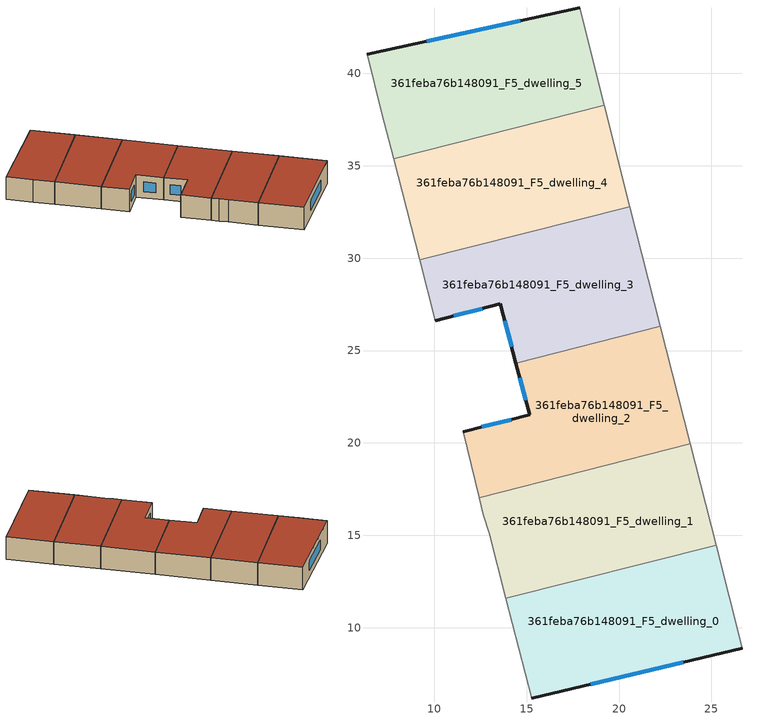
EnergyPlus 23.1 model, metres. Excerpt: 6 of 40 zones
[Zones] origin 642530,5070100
361feba76b148091_F5_dwelling_0
 floor to 361feba76b148091_F4_dwelling_0 (EU_floor_Construction): 25.25,14.48 26.68,8.9 15.27,6.2 13.88,11.59 z15
 wall outside (EU_wall_Construction): 15.27,6.2 26.68,8.9 z15:18
 wall to 361feba76b148091_F5_dwelling_1 (EU_wall_Construction): 25.25,14.48 13.88,11.59 z15:18
 wall adiabatic (EU_wall_Construction): 26.68,8.9 25.25,14.48 / 13.88,11.59 15.27,6.2 z15:18
 window (EU_Window_Construction): 18.46,6.96 23.48,8.15 z15.84:17.16
 roof outside (EU_roof_Construction): 26.68,8.9 25.25,14.48 13.88,11.59 15.27,6.2 z18
361feba76b148091_F5_dwelling_1
 floor to 361feba76b148091_F4_dwelling_1 (EU_floor_Construction): 23.86,19.95 25.25,14.48 13.88,11.59 12.97,15.11 12.67,16.11 12.44,17.05 z15
 wall adiabatic (EU_wall_Construction): 12.44,17.05 12.67,16.11 12.97,15.11 13.88,11.59 / 25.25,14.48 23.86,19.95 z15:18
 wall to 361feba76b148091_F5_dwelling_2 (EU_wall_Construction): 23.86,19.95 12.44,17.05 z15:18
 roof outside (EU_roof_Construction): 25.25,14.48 23.86,19.95 12.44,17.05 12.67,16.11 12.97,15.11 13.88,11.59 z18
361feba76b148091_F5_dwelling_2
 floor to 361feba76b148091_F4_dwelling_2 (EU_floor_Construction): 22.23,26.3 23.86,19.95 12.44,17.05 11.57,20.62 15.17,21.51 14.43,24.32 z15
 wall outside (EU_wall_Construction): 14.43,24.32 15.17,21.51 11.57,20.62 z15:18
 wall to 361feba76b148091_F5_dwelling_3 (EU_wall_Construction): 22.23,26.3 14.43,24.32 z15:18
 wall adiabatic (EU_wall_Construction): 23.86,19.95 22.23,26.3 / 11.57,20.62 12.44,17.05 z15:18
 window (EU_Window_Construction): 14.16,21.26 12.58,20.87 / 14.63,23.53 14.96,22.3 z15.84:17.16
 roof outside (EU_roof_Construction): 23.86,19.95 22.23,26.3 14.43,24.32 15.17,21.51 11.57,20.62 12.44,17.05 z18
361feba76b148091_F5_dwelling_3
 floor to 361feba76b148091_F4_dwelling_3 (EU_floor_Construction): 20.59,32.79 22.23,26.3 14.43,24.32 13.57,27.52 10.07,26.62 9.22,29.9 z15
 wall outside (EU_wall_Construction): 10.07,26.62 13.57,27.52 14.43,24.32 z15:18
 wall adiabatic (EU_wall_Construction): 9.22,29.9 10.07,26.62 / 22.23,26.3 20.59,32.79 z15:18
 wall to 361feba76b148091_F5_dwelling_4 (EU_wall_Construction): 20.59,32.79 9.22,29.9 z15:18
 window (EU_Window_Construction): 13.81,26.62 14.19,25.22 / 11.05,26.87 12.59,27.27 z15.84:17.16
 roof outside (EU_roof_Construction): 22.23,26.3 20.59,32.79 9.22,29.9 10.07,26.62 13.57,27.52 14.43,24.32 z18
361feba76b148091_F5_dwelling_4
 floor to 361feba76b148091_F4_dwelling_4 (EU_floor_Construction): 19.21,38.26 20.59,32.79 9.22,29.9 7.81,35.37 z15
 wall to 361feba76b148091_F5_dwelling_5 (EU_wall_Construction): 19.21,38.26 7.81,35.37 z15:18
 wall adiabatic (EU_wall_Construction): 20.59,32.79 19.21,38.26 / 7.81,35.37 9.22,29.9 z15:18
 roof outside (EU_roof_Construction): 20.59,32.79 19.21,38.26 7.81,35.37 9.22,29.9 z18
361feba76b148091_F5_dwelling_5
 floor to 361feba76b148091_F4_dwelling_5 (EU_floor_Construction): 17.88,43.53 19.21,38.26 7.81,35.37 7.17,37.83 6.37,41.03 z15
 wall outside (EU_wall_Construction): 17.88,43.53 6.37,41.03 z15:18
 wall adiabatic (EU_wall_Construction): 6.37,41.03 7.17,37.83 7.81,35.37 / 19.21,38.26 17.88,43.53 z15:18
 window (EU_Window_Construction): 14.66,42.83 9.6,41.73 z15.84:17.16
 roof outside (EU_roof_Construction): 19.21,38.26 17.88,43.53 6.37,41.03 7.17,37.83 7.81,35.37 z18
[Building]
EU S2 Campaign: North Axis=0; Terrain=City; Solar Distribution=FullExterior
[Site:Location]
Lyon-Bron: Latitude=45.75; Longitude=5; Time Zone=1; Elevation=198
[SizingPeriod:WeatherFileDays]
AnnualSizingPeriod: Begin Month=1; Begin Day of Month=1; End Month=12; End Day of Month=31; Day of Week for Start Day=Monday; Use Weather File Daylight Saving Period=No; Use Weather File Rain and Snow Indicators=No
[MATERIAL]
EU_InternalMass_Material: Roughness=MediumRough; Thickness=0.1; Conductivity=1; Density=1800; Specific Heat=900; Thermal Absorptance=0.9; Solar Absorptance=0.7; Visible Absorptance=0.7
[MATERIAL:NOMASS] Roughness=MediumRough; Thermal Absorptance=0.9; Solar Absorptance=0.7; Visible Absorptance=0.7
Name | Thermal Resistance
EU_wall_NoMass | 0.776494
EU_roof_NoMass | 0.486893
EU_floor_NoMass | 0.421597
[WINDOWMATERIAL:SIMPLEGLAZINGSYSTEM]
EU_Window_SimpleGlazing: UFactor=4.24961; Solar Heat Gain Coefficient=0.83; Visible Transmittance=0.83
[CONSTRUCTION]
EU_wall_Construction: EU_wall_NoMass
EU_roof_Construction: EU_roof_NoMass
EU_floor_Construction: EU_floor_NoMass
EU_Window_Construction: EU_Window_SimpleGlazing
EU_InternalMass_Construction: EU_InternalMass_Material
[ZONE] Type=1; Multiplier=1; Ceiling Height=autocalculate; Floor Area=autocalculate; Part of Total Floor Area=Yes
Name | Volume
361feba76b148091_F5_dwelling_0 | 199.097
361feba76b148091_F5_dwelling_1 | 199.083
361feba76b148091_F5_dwelling_2 | 199.088
361feba76b148091_F5_dwelling_3 | 199.091
361feba76b148091_F5_dwelling_4 | 199.084
361feba76b148091_F5_dwelling_5 | 199.098
[INTERNALMASS] Construction=EU_InternalMass_Construction
Name | Zone or ZoneList | Surface Area
361feba76b148091_F5_dwelling_0_EU_InternalMass | 361feba76b148091_F5_dwelling_0 | 66.3657
361feba76b148091_F5_dwelling_1_EU_InternalMass | 361feba76b148091_F5_dwelling_1 | 66.3604
361feba76b148091_F5_dwelling_2_EU_InternalMass | 361feba76b148091_F5_dwelling_2 | 66.3627
361feba76b148091_F5_dwelling_3_EU_InternalMass | 361feba76b148091_F5_dwelling_3 | 66.363
361feba76b148091_F5_dwelling_4_EU_InternalMass | 361feba76b148091_F5_dwelling_4 | 66.3612
361feba76b148091_F5_dwelling_5_EU_InternalMass | 361feba76b148091_F5_dwelling_5 | 66.3661
[OTHEREQUIPMENT] Fuel Type=Electricity; Design Level Calculation Method=Watts/Area; Power per Zone Floor Area=1; Fraction Latent=0; Fraction Radiant=0; Fraction Lost=0; Carbon Dioxide Generation Rate=0; EndUse Subcategory=EU_Step8_InternalGains
Name | Zone or ZoneList or Space or SpaceList | Schedule
EU_Step8_InternalGain_361feba76b148091_F5_dwelling_0_f000 | 361feba76b148091_F5_dwelling_0 | EU_Step8_GainSchedule_361feba76b148091_F5_dwelling_0_f000
EU_Step8_InternalGain_361feba76b148091_F5_dwelling_1_f000 | 361feba76b148091_F5_dwelling_1 | EU_Step8_GainSchedule_361feba76b148091_F5_dwelling_1_f000
EU_Step8_InternalGain_361feba76b148091_F5_dwelling_2_f000 | 361feba76b148091_F5_dwelling_2 | EU_Step8_GainSchedule_361feba76b148091_F5_dwelling_2_f000
EU_Step8_InternalGain_361feba76b148091_F5_dwelling_3_f000 | 361feba76b148091_F5_dwelling_3 | EU_Step8_GainSchedule_361feba76b148091_F5_dwelling_3_f000
EU_Step8_InternalGain_361feba76b148091_F5_dwelling_4_f000 | 361feba76b148091_F5_dwelling_4 | EU_Step8_GainSchedule_361feba76b148091_F5_dwelling_4_f000
EU_Step8_InternalGain_361feba76b148091_F5_dwelling_5_f000 | 361feba76b148091_F5_dwelling_5 | EU_Step8_GainSchedule_361feba76b148091_F5_dwelling_5_f000
[ZONEVENTILATION:DESIGNFLOWRATE] Schedule=EU_AlwaysOn; Design Flow Rate Calculation Method=AirChanges/Hour; Air Changes per Hour=0.693814; Ventilation Type=Natural; Fan Pressure Rise=0; Fan Total Efficiency=1; Constant Term Coefficient=1; Temperature Term Coefficient=0; Velocity Term Coefficient=0; Velocity Squared Term Coefficient=0; Minimum Indoor Temperature=-100; Maximum Indoor Temperature=100; Delta Temperature=-100; Minimum Outdoor Temperature=-100; Maximum Outdoor Temperature=100; Maximum Wind Speed=40
Name | Zone or ZoneList or Space or SpaceList
EU_ConstantAir_361feba76b148091_F5_dwelling_0 | 361feba76b148091_F5_dwelling_0
EU_ConstantAir_361feba76b148091_F5_dwelling_1 | 361feba76b148091_F5_dwelling_1
EU_ConstantAir_361feba76b148091_F5_dwelling_2 | 361feba76b148091_F5_dwelling_2
EU_ConstantAir_361feba76b148091_F5_dwelling_3 | 361feba76b148091_F5_dwelling_3
EU_ConstantAir_361feba76b148091_F5_dwelling_4 | 361feba76b148091_F5_dwelling_4
EU_ConstantAir_361feba76b148091_F5_dwelling_5 | 361feba76b148091_F5_dwelling_5
[HVACTEMPLATE:THERMOSTAT] Constant Heating Setpoint=20; Constant Cooling Setpoint=50
EU_HeatOnly_361feba76b148091_F2_dwelling_2; EU_HeatOnly_361feba76b148091_F2_dwelling_3; EU_HeatOnly_361feba76b148091_F2_dwelling_4; EU_HeatOnly_361feba76b148091_F2_dwelling_5; EU_HeatOnly_361feba76b148091_F2_dwelling_6; EU_HeatOnly_361feba76b148091_F3_dwelling_0; EU_HeatOnly_361feba76b148091_F3_dwelling_1; EU_HeatOnly_361feba76b148091_F3_dwelling_2; EU_HeatOnly_361feba76b148091_F3_dwelling_3; EU_HeatOnly_361feba76b148091_F3_dwelling_4; EU_HeatOnly_361feba76b148091_F3_dwelling_5; EU_HeatOnly_361feba76b148091_F3_dwelling_6; EU_HeatOnly_361feba76b148091_F4_dwelling_0; EU_HeatOnly_361feba76b148091_F4_dwelling_1; EU_HeatOnly_361feba76b148091_F4_dwelling_2; EU_HeatOnly_361feba76b148091_F4_dwelling_3; EU_HeatOnly_361feba76b148091_F4_dwelling_4; EU_HeatOnly_361feba76b148091_F4_dwelling_5; EU_HeatOnly_361feba76b148091_F5_dwelling_0; EU_HeatOnly_361feba76b148091_F5_dwelling_1; EU_HeatOnly_361feba76b148091_F5_dwelling_2; EU_HeatOnly_361feba76b148091_F5_dwelling_3; EU_HeatOnly_361feba76b148091_F5_dwelling_4; EU_HeatOnly_361feba76b148091_F5_dwelling_5
[HVACTEMPLATE:ZONE:IDEALLOADSAIRSYSTEM] System Availability Schedule=EU_AlwaysOn; Maximum Heating Supply Air Temperature=50; Minimum Cooling Supply Air Temperature=13; Maximum Heating Supply Air Humidity Ratio=0.0156; Minimum Cooling Supply Air Humidity Ratio=0.0077; Heating Limit=NoLimit; Cooling Limit=NoLimit; Heating Availability Schedule=EU_AlwaysOn; Cooling Availability Schedule=EU_CoolingOff; Dehumidification Control Type=ConstantSensibleHeatRatio; Cooling Sensible Heat Ratio=0.7; Dehumidification Setpoint=60; Humidification Control Type=None; Humidification Setpoint=30; Outdoor Air Method=None; Outdoor Air Flow Rate per Person=0.00944; Outdoor Air Flow Rate per Zone Floor Area=0; Outdoor Air Flow Rate per Zone=0; Demand Controlled Ventilation Type=None; Outdoor Air Economizer Type=NoEconomizer; Heat Recovery Type=None; Sensible Heat Recovery Effectiveness=0.7; Latent Heat Recovery Effectiveness=0.65
Name | Template Thermostat
361feba76b148091_F5_dwelling_0 | EU_HeatOnly_361feba76b148091_F5_dwelling_0
361feba76b148091_F5_dwelling_1 | EU_HeatOnly_361feba76b148091_F5_dwelling_1
361feba76b148091_F5_dwelling_2 | EU_HeatOnly_361feba76b148091_F5_dwelling_2
361feba76b148091_F5_dwelling_3 | EU_HeatOnly_361feba76b148091_F5_dwelling_3
361feba76b148091_F5_dwelling_4 | EU_HeatOnly_361feba76b148091_F5_dwelling_4
361feba76b148091_F5_dwelling_5 | EU_HeatOnly_361feba76b148091_F5_dwelling_5
[SIZING:ZONE] Zone Cooling Design Supply Air Temperature Input Method=SupplyAirTemperature; Zone Cooling Design Supply Air Temperature=13; Zone Heating Design Supply Air Temperature Input Method=SupplyAirTemperature; Zone Heating Design Supply Air Temperature=50; Zone Cooling Design Supply Air Humidity Ratio=0.008; Zone Heating Design Supply Air Humidity Ratio=0.008; Cooling Design Air Flow Method=DesignDay; Cooling Design Air Flow Rate=0; Cooling Minimum Air Flow per Zone Floor Area=0.000762; Cooling Minimum Air Flow=0; Cooling Minimum Air Flow Fraction=0.2; Heating Design Air Flow Method=DesignDay; Heating Design Air Flow Rate=0; Heating Maximum Air Flow per Zone Floor Area=0.002032; Heating Maximum Air Flow=0.141576; Heating Maximum Air Flow Fraction=0.3; Account for Dedicated Outdoor Air System=No; Dedicated Outdoor Air System Control Strategy=NeutralSupplyAir; Dedicated Outdoor Air Low Setpoint Temperature for Design=autosize; Dedicated Outdoor Air High Setpoint Temperature for Design=autosize; Zone Load Sizing Method=Sensible Load Only No Latent Load; Zone Latent Cooling Design Supply Air Humidity Ratio Input Method=HumidityRatioDifference; Zone Cooling Design Supply Air Humidity Ratio Difference=0.005; Zone Latent Heating Design Supply Air Humidity Ratio Input Method=HumidityRatioDifference; Zone Humidification Design Supply Air Humidity Ratio Difference=0.005
361feba76b148091_F5_dwelling_0; 361feba76b148091_F5_dwelling_1; 361feba76b148091_F5_dwelling_2; 361feba76b148091_F5_dwelling_3; 361feba76b148091_F5_dwelling_4; 361feba76b148091_F5_dwelling_5
[SCHEDULE:CONSTANT]
Name | Hourly Value
EU_AlwaysOn | 1
EU_CoolingOff | 0
[SCHEDULE:FILE] Column Number=1; Rows to Skip at Top=0; Number of Hours of Data=8760; Column Separator=Comma; Interpolate to Timestep=No; Minutes per Item=60; Adjust Schedule for Daylight Savings=Yes
Name | File
EU_Step8_GainSchedule_361feba76b148091_F5_dwelling_0_f000 | ../../schedules/361feba76b148091/361feba76b148091_F5_dwelling_0_f000_gain.csv
EU_Step8_GainSchedule_361feba76b148091_F5_dwelling_1_f000 | ../../schedules/361feba76b148091/361feba76b148091_F5_dwelling_1_f000_gain.csv
EU_Step8_GainSchedule_361feba76b148091_F5_dwelling_2_f000 | ../../schedules/361feba76b148091/361feba76b148091_F5_dwelling_2_f000_gain.csv
EU_Step8_GainSchedule_361feba76b148091_F5_dwelling_3_f000 | ../../schedules/361feba76b148091/361feba76b148091_F5_dwelling_3_f000_gain.csv
EU_Step8_GainSchedule_361feba76b148091_F5_dwelling_4_f000 | ../../schedules/361feba76b148091/361feba76b148091_F5_dwelling_4_f000_gain.csv
EU_Step8_GainSchedule_361feba76b148091_F5_dwelling_5_f000 | ../../schedules/361feba76b148091/361feba76b148091_F5_dwelling_5_f000_gain.csv
